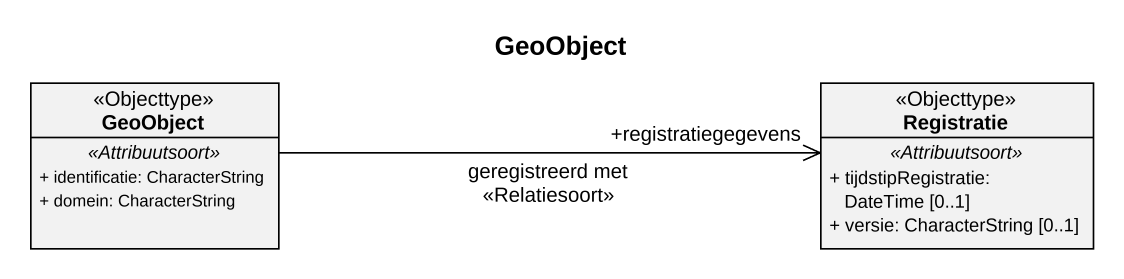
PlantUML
@startuml
title GeoObject
hide circle
hide empty members
skinparam classAttributeIconSize 0
class GeoObject <<Objecttype>> {
  .. <<Attribuutsoort>> ..
  + identificatie: CharacterString
  + domein: CharacterString
}
class Registratie <<Objecttype>> {
  .. <<Attribuutsoort>> ..
  + tijdstipRegistratie: DateTime [0..1]
  + versie: CharacterString [0..1]
}
GeoObject -right-> "+registratiegegevens" Registratie : geregistreerd met\n<<Relatiesoort>>
@enduml
